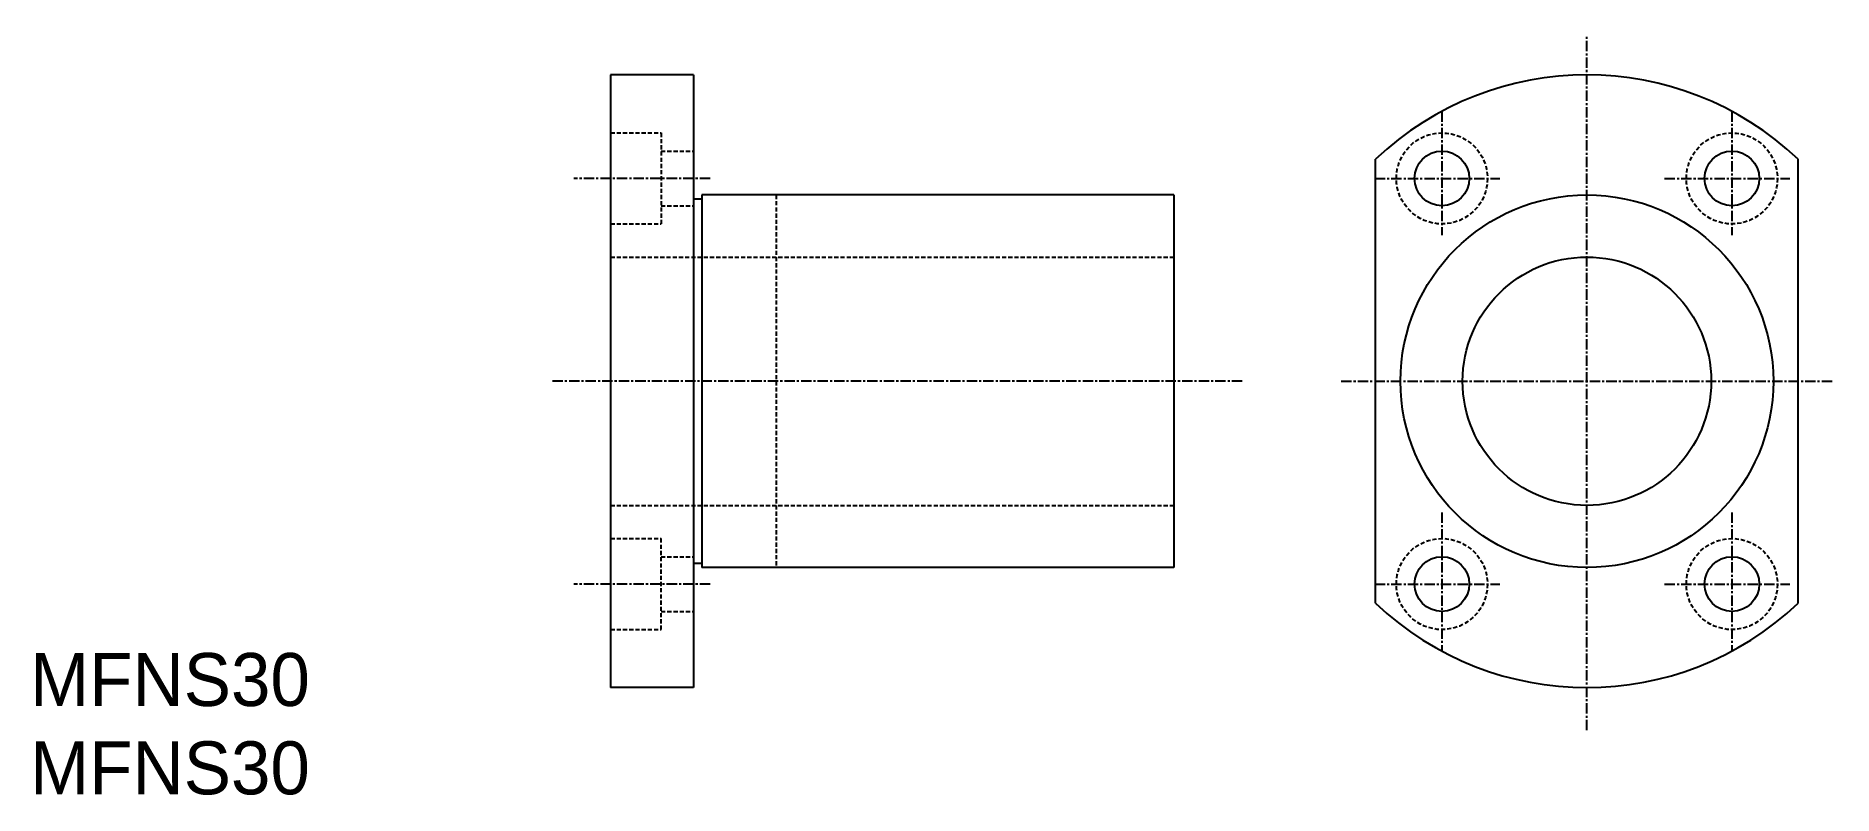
# Model space of a CAD drawing. Extents: x 11 to 228, y 10 to 102.
import ezdxf

# ---------------------------------------------------------------- set-up
doc = ezdxf.new("R2010")
doc.units = 0
doc.linetypes.add('CENTER', pattern=[2, 1.25, -0.25, 0.25, -0.25])
doc.linetypes.add('DASHED', pattern=[0.75, 0.5, -0.25])
doc.layers.get('0').update_dxf_attribs({"linetype": 'CONTINUOUS'})
doc.layers.add('CENTER', color=1, linetype='CENTER')

msp = doc.modelspace()

# ---------------------------------------------------------------- linework, layer by layer
at = {"color": 7, "linetype": 'CONTINUOUS'}
for p, q in [((80.06, 96.9), (80.06, 22.9)), ((90.06, 96.9), (80.06, 96.9)), ((90.06, 96.9), (90.06, 22.9)), ((172.41, 33.09), (172.41, 86.71)), ((223.41, 33.09), (223.41, 86.71)), ((91.06, 81.9), (90.06, 81.9)), ((148.06, 82.4), (91.06, 82.4)), ((91.06, 82.4), (91.06, 37.4)), ((148.06, 82.4), (148.06, 37.4)), ((91.06, 37.9), (90.06, 37.9)), ((90.06, 37.4), (90.06, 37.4)), ((90.06, 37.4), (90.06, 37.4)), ((148.06, 37.4), (91.06, 37.4)), ((90.06, 22.9), (80.06, 22.9))]:
    msp.add_line(p, q, dxfattribs=at)
at = {"color": 3, "linetype": 'DASHED'}
for p, q in [((80.06, 89.9), (86.16, 89.9)), ((86.16, 89.9), (86.16, 78.9)), ((86.16, 87.7), (90.06, 87.7)), ((86.16, 81.1), (90.06, 81.1)), ((100.06, 82.4), (100.06, 37.4)), ((80.06, 78.9), (86.16, 78.9)), ((80.06, 74.9), (148.06, 74.9)), ((80.06, 44.9), (148.06, 44.9)), ((80.06, 40.9), (86.16, 40.9)), ((86.16, 29.9), (86.16, 40.9)), ((86.16, 38.7), (90.06, 38.7)), ((86.16, 32.1), (90.06, 32.1)), ((80.06, 29.9), (86.16, 29.9))]:
    msp.add_line(p, q, dxfattribs=at)
for centre in [(180.41, 84.4), (215.41, 84.4), (180.41, 35.4), (215.41, 35.4)]:
    msp.add_circle(centre, 5.5, dxfattribs=at)
at = {"color": 7, "linetype": 'CONTINUOUS'}
for centre, radius in [((180.41, 84.4), 3.3), ((215.41, 84.4), 3.3), ((197.91, 59.9), 22.5), ((197.91, 59.9), 15), ((180.41, 35.4), 3.3), ((215.41, 35.4), 3.3)]:
    msp.add_circle(centre, radius, dxfattribs=at)
for start, end in [(46.434, 133.566), (226.434, 313.566)]:
    msp.add_arc((197.91, 59.9), 37, start, end, dxfattribs=at)
at = {"layer": 'CENTER', "color": 1, "linetype": 'CENTER'}
for p, q in [((197.91, 17.75), (197.91, 101.61)), ((180.41, 92.5), (180.41, 77.56)), ((215.41, 92.5), (215.41, 77.56)), ((92.08, 84.4), (75.63, 84.4)), ((172.29, 84.4), (187.39, 84.4)), ((207.29, 84.4), (222.39, 84.4)), ((156.3, 59.9), (72.92, 59.9)), ((168.25, 59.9), (227.62, 59.9)), ((180.41, 44.03), (180.41, 27.3)), ((215.41, 44.03), (215.41, 27.3)), ((92.08, 35.4), (75.63, 35.4)), ((172.29, 35.4), (187.39, 35.4)), ((207.29, 35.4), (222.39, 35.4))]:
    msp.add_line(p, q, dxfattribs=at)

# ---------------------------------------------------------------- texts
at = {"color": 7, "linetype": 'CONTINUOUS'}
for p in [(10, 20.67), (10, 10)]:
    msp.add_text('MFNS30', height=6.4, dxfattribs=at).set_placement(p)

doc.saveas('drawing.dxf')
